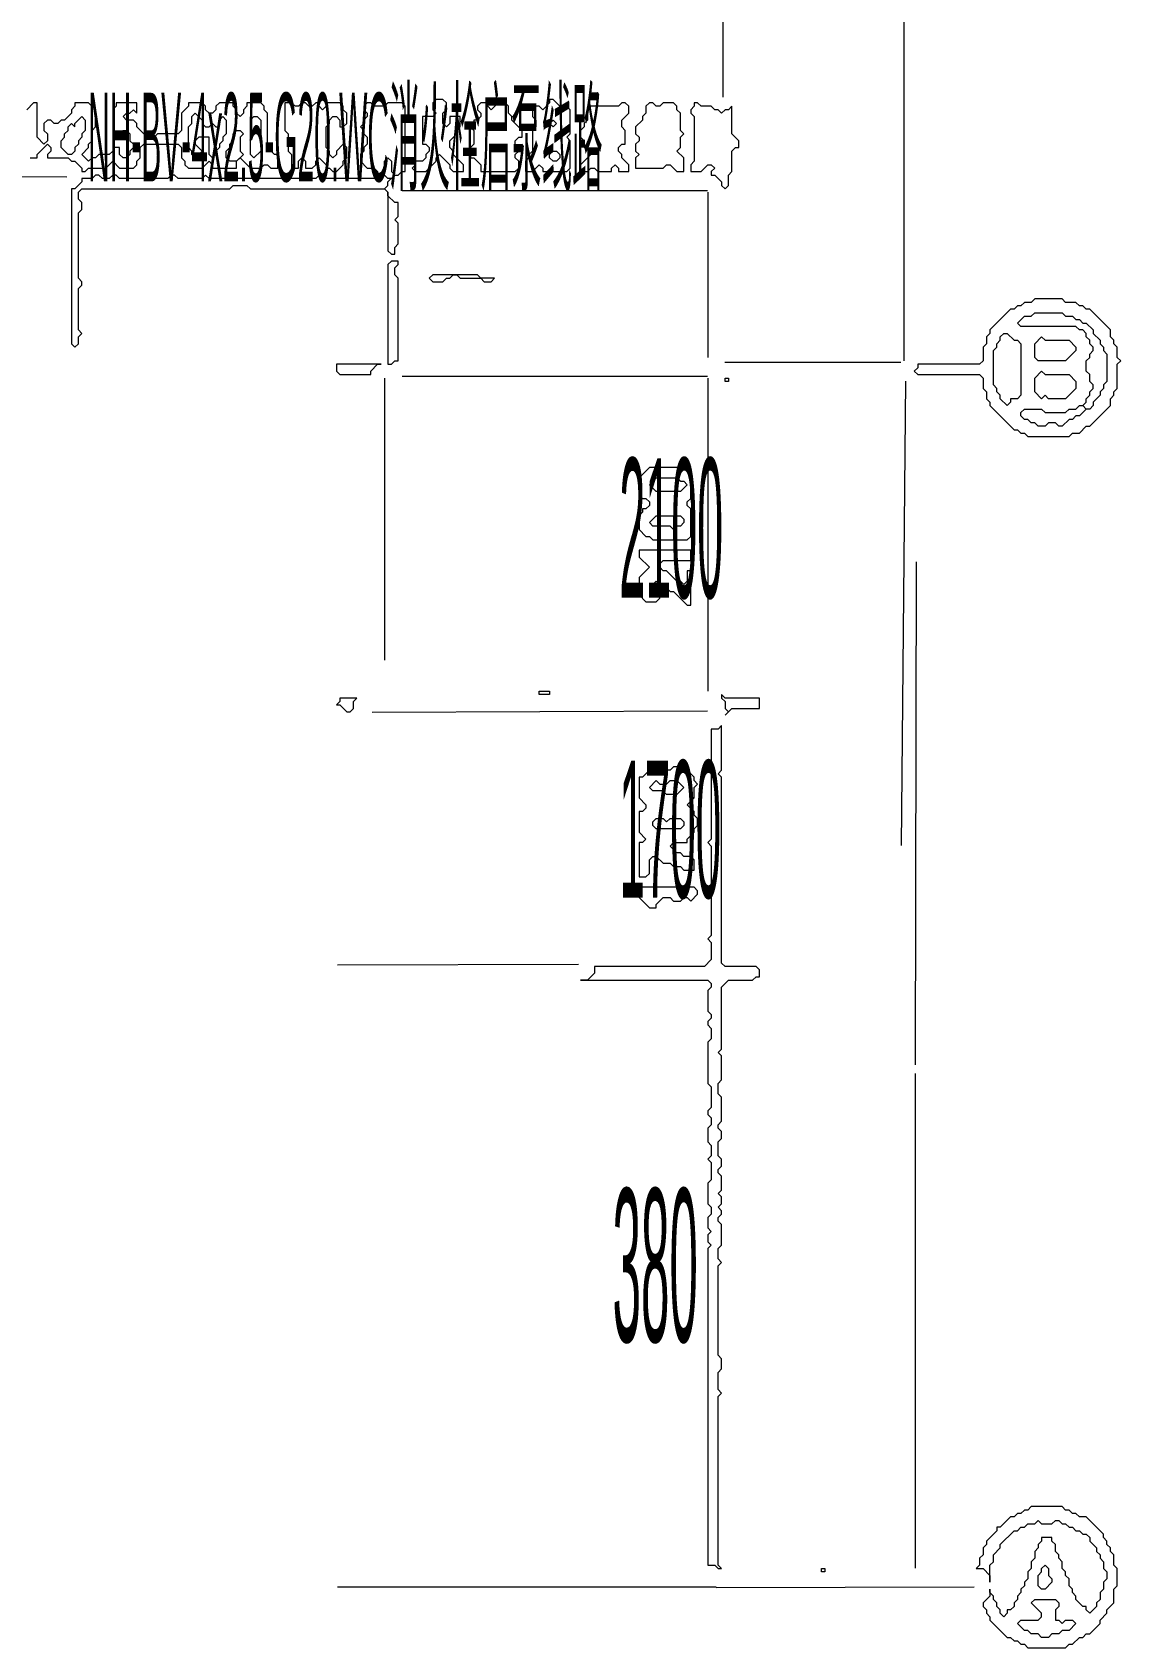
# Model space of a CAD drawing. Extents: x 20 to 3943, y 20 to 2783.
# Drawn here: x 2985.6 to 3302, y 998 to 1467.5 of the extents above; entities that cross this region are included whole.
import ezdxf

# ---------------------------------------------------------------- set-up
doc = ezdxf.new("R2010")
doc.units = 0
for name, color, linetype, lineweight in [('OCR_TEXT', 6, 'Continuous', 0), ('TRACE_CURVE', 6, 'Continuous', 0), ('TRACE_STRAIGHT', 5, 'Continuous', 0), ('TRACE_TEXT_SYMBOL', 6, 'Continuous', 0)]:
    doc.layers.add(name, color=color, linetype=linetype, lineweight=lineweight)
doc.styles.add('wqy-unicode', font='wqy-unicode.lff')

msp = doc.modelspace()

# ---------------------------------------------------------------- linework, layer by layer
at = {"layer": 'TRACE_CURVE', "color": 6}
for points in [[(3186, 1266), (3185, 1265), (3183, 1265), (3183, 1233), (3182, 1232), (3183, 1231), (3183, 1205), (3182, 1204), (3183, 1203), (3183, 1198), (3181, 1196), (3149, 1196), (3149, 1194), (3147, 1192), (3145, 1192), (3182, 1192), (3183, 1191), (3183, 1190), (3182, 1189), (3182, 1183), (3183, 1182), (3183, 1181), (3182, 1180), (3182, 1179), (3183, 1178), (3183, 1175), (3182, 1174), (3182, 1162), (3183, 1161), (3183, 1155), (3182, 1154), (3182, 1153), (3183, 1152), (3183, 1150), (3182, 1149), (3182, 1145), (3183, 1144), (3183, 1141), (3182, 1140), (3183, 1139), (3183, 1134), (3182, 1133), (3182, 1127), (3183, 1126), (3183, 1124), (3182, 1123), (3182, 1120), (3183, 1119), (3182, 1118), (3182, 1116), (3183, 1115), (3182, 1114), (3182, 1022), (3184, 1022), (3185, 1021), (3186, 1021), (3185, 1022), (3185, 1071), (3186, 1072), (3185, 1073), (3185, 1078), (3186, 1079), (3186, 1082), (3185, 1083)], [(3185, 1083), (3185, 1109), (3186, 1110), (3185, 1111), (3185, 1114), (3186, 1115), (3186, 1121), (3185, 1122), (3185, 1123), (3186, 1124), (3186, 1125), (3185, 1126), (3186, 1127), (3186, 1129), (3185, 1130), (3186, 1131), (3186, 1135), (3185, 1136), (3185, 1137), (3186, 1138), (3186, 1140), (3185, 1141), (3185, 1145), (3186, 1146), (3186, 1148), (3185, 1149), (3185, 1150), (3186, 1151), (3186, 1158), (3185, 1159), (3185, 1162), (3186, 1163), (3186, 1170), (3185, 1171), (3186, 1172), (3186, 1190), (3188, 1192), (3195, 1192), (3196, 1193), (3197, 1193), (3197, 1195), (3196, 1196), (3187, 1196), (3186, 1197), (3186, 1251), (3185, 1252), (3186, 1253), (3186, 1266)]]:
    msp.add_lwpolyline(points, dxfattribs=at)
at = {"layer": 'TRACE_STRAIGHT', "color": 5}
for p, q in [((3239, 1747), (3239, 1372)), ((3186.44, 1448.62), (3186.47, 1596.13)), ((2901.87, 1425.66), (2995.63, 1425.54)), ((3093.12, 1421.54), (3181.88, 1421.54)), ((3182, 1421), (3182, 1373)), ((3186.88, 1371.63), (3238.13, 1371.6)), ((3088, 1367), (3088, 1285)), ((3093.13, 1367.56), (3181.88, 1367.57)), ((3182, 1367), (3182, 1276)), ((3238.29, 1231.11), (3239.5, 1366.14)), ((3242.35, 1167.37), (3242.63, 1313.63)), ((3084.37, 1269.91), (3181.88, 1270.31)), ((3074.37, 1196.5), (3144.38, 1196.71)), ((3242.37, 1021.12), (3242.39, 1164.88)), ((3074.38, 1015.65), (3184.38, 1015.64)), ((3184.37, 1015.48), (3259.38, 1015.71))]:
    msp.add_line(p, q, dxfattribs=at)
at = {"layer": 'TRACE_TEXT_SYMBOL', "color": 6}
for points in [[(3013, 1439), (3014, 1438), (3014, 1436), (3015, 1435), (3015, 1434), (3014, 1433), (3014, 1432), (3013, 1431), (3012, 1431), (3011, 1432), (3011, 1434), (3009, 1434), (3009, 1433), (3008, 1432), (3005, 1432), (3004, 1431), (3003, 1431), (3002, 1430), (3000, 1432), (3002, 1434), (3002, 1435), (3003, 1436), (3003, 1439), (3004, 1440), (3004, 1445), (3002, 1447), (2998, 1447), (2998, 1446), (2997, 1445), (2997, 1444), (2995, 1442), (2994, 1442), (2993, 1441), (2992, 1441), (2991, 1442), (2990, 1442), (2989, 1441), (2989, 1439), (2990, 1438), (2990, 1436), (2989, 1435), (2987, 1437), (2987, 1447), (2986, 1447), (2984, 1445)], [(3083, 1447), (3082, 1446), (3082, 1445), (3083, 1444), (3083, 1443), (3082, 1442), (3082, 1441), (3081, 1440), (3082, 1439), (3082, 1438), (3083, 1437), (3083, 1435), (3082, 1434), (3082, 1433), (3081, 1432), (3081, 1430), (3083, 1428), (3085, 1428), (3086, 1427), (3086, 1426), (3085, 1425), (3070, 1425), (3069, 1426), (3068, 1425), (3037, 1425), (3036, 1426), (3035, 1425), (3028, 1425), (3027, 1426), (3026, 1426), (3025, 1425), (3011, 1425), (3010, 1426), (3009, 1426), (3008, 1425), (3006, 1425), (3005, 1426), (3004, 1426), (3003, 1425), (3000, 1425), (3000, 1424), (2998, 1422), (2997, 1422), (2997, 1377), (2998, 1376), (2999, 1377), (2999, 1379), (3000, 1380), (2999, 1381), (2999, 1393), (3000, 1394), (3000, 1395), (2999, 1396), (2999, 1415), (3000, 1416), (3000, 1418), (2999, 1419), (2999, 1421), (3000, 1422), (3043, 1422), (3044, 1423), (3048, 1423), (3049, 1422), (3088, 1422)], [(3030, 1429), (3031, 1428), (3035, 1428), (3037, 1430), (3038, 1429), (3038, 1428), (3045, 1428), (3045, 1430), (3046, 1431), (3049, 1428), (3052, 1428), (3053, 1429), (3054, 1429), (3055, 1428), (3057, 1428), (3057, 1432), (3056, 1432), (3054, 1434), (3054, 1444), (3053, 1445), (3053, 1446), (3052, 1447), (3048, 1447), (3048, 1446), (3047, 1445), (3047, 1444), (3046, 1443), (3045, 1444), (3045, 1445), (3044, 1446), (3044, 1447), (3040, 1447), (3039, 1446), (3039, 1445), (3038, 1444), (3037, 1444), (3036, 1445), (3036, 1446), (3035, 1447), (3031, 1447), (3031, 1446), (3029, 1444), (3029, 1439), (3028, 1438), (3022, 1438), (3021, 1437), (3019, 1437), (3016, 1440), (3016, 1441), (3015, 1442), (3013, 1442), (3012, 1443), (3013, 1444), (3014, 1444), (3015, 1445), (3016, 1444), (3016, 1447), (3010, 1447), (3010, 1446), (3009, 1445), (3009, 1438), (3011, 1438), (3012, 1439), (3013, 1439)], [(3088, 1422), (3089, 1421), (3089, 1404), (3090, 1403), (3091, 1403), (3091, 1405), (3092, 1406), (3092, 1412), (3091, 1413), (3092, 1414), (3092, 1418), (3091, 1418), (3089, 1420), (3089, 1421), (3088, 1422), (3089, 1423), (3089, 1424), (3091, 1426), (3092, 1426), (3093, 1427), (3094, 1427), (3094, 1446), (3093, 1447), (3089, 1447), (3088, 1446), (3085, 1446), (3084, 1447), (3083, 1447)], [(2985, 1431), (2987, 1431), (2987, 1432), (2990, 1435), (2991, 1434), (2991, 1433), (2990, 1432), (2990, 1431), (2996, 1431), (2997, 1430), (2998, 1430), (3000, 1428), (3000, 1427), (3001, 1427), (3002, 1428), (3007, 1428), (3009, 1430), (3011, 1428), (3015, 1428), (3016, 1429), (3016, 1430), (3017, 1431), (3017, 1434), (3018, 1435), (3028, 1435), (3029, 1434), (3029, 1431), (3030, 1430), (3030, 1429)], [(3276, 1039), (3275, 1038), (3274, 1038), (3273, 1037), (3272, 1037), (3271, 1036), (3270, 1036), (3267, 1033), (3266, 1033), (3266, 1032), (3263, 1029), (3263, 1028), (3262, 1027), (3262, 1025), (3261, 1024), (3261, 1022), (3260, 1021), (3262, 1021), (3264, 1019), (3264, 1017), (3264, 1022), (3265, 1023), (3265, 1025), (3267, 1027), (3267, 1028), (3271, 1032), (3272, 1032), (3273, 1033), (3274, 1033), (3275, 1034), (3277, 1034), (3278, 1035), (3279, 1034), (3282, 1034), (3283, 1035), (3284, 1035), (3285, 1034), (3286, 1034), (3287, 1033), (3288, 1033), (3289, 1032), (3290, 1032), (3291, 1031), (3292, 1031), (3293, 1030), (3293, 1029), (3295, 1027), (3295, 1026), (3296, 1025), (3296, 1024), (3297, 1023), (3297, 1021), (3298, 1020), (3298, 1018), (3297, 1017), (3297, 1015), (3296, 1014), (3296, 1012), (3295, 1011), (3295, 1010), (3293, 1008), (3292, 1009), (3292, 1010), (3291, 1010)], [(3288, 999), (3290, 1001), (3291, 1001), (3292, 1002), (3293, 1002), (3296, 1005), (3296, 1006), (3298, 1008), (3298, 1009), (3300, 1011), (3300, 1015), (3301, 1016), (3301, 1021), (3300, 1022), (3300, 1025), (3299, 1026), (3299, 1027), (3298, 1028), (3298, 1029), (3297, 1030), (3297, 1031), (3292, 1036), (3290, 1036), (3289, 1037), (3288, 1037), (3287, 1038), (3286, 1038), (3285, 1039), (3276, 1039)], [(3291, 1010), (3289, 1012), (3289, 1013), (3288, 1014), (3288, 1015), (3287, 1016), (3287, 1018), (3286, 1019), (3286, 1020), (3285, 1021), (3285, 1023), (3284, 1024), (3284, 1025), (3283, 1026), (3283, 1028), (3282, 1029), (3282, 1030), (3279, 1030), (3279, 1029), (3278, 1028), (3278, 1027), (3277, 1026), (3277, 1024), (3276, 1023), (3276, 1021), (3275, 1020), (3275, 1018), (3274, 1017), (3274, 1016), (3273, 1015), (3273, 1014), (3272, 1013), (3272, 1012), (3271, 1011), (3271, 1010), (3270, 1009), (3269, 1009), (3269, 1008), (3268, 1007), (3267, 1008), (3267, 1009), (3266, 1010), (3266, 1011), (3265, 1012), (3265, 1013), (3264, 1014), (3264, 1015), (3264, 1013), (3262, 1011), (3262, 1010), (3263, 1009), (3263, 1008), (3264, 1007), (3264, 1006), (3269, 1001), (3270, 1001), (3271, 1000), (3272, 1000), (3273, 999), (3274, 999), (3275, 998), (3286, 998), (3287, 999), (3288, 999)]]:
    msp.add_lwpolyline(points, dxfattribs=at)
for points in [[(3059, 1447), (3059, 1439), (3060, 1438), (3060, 1433), (3061, 1432), (3061, 1428), (3063, 1428), (3063, 1430), (3064, 1431), (3065, 1430), (3065, 1428), (3067, 1428), (3068, 1429), (3068, 1430), (3069, 1431), (3071, 1429), (3071, 1428), (3072, 1428), (3073, 1427), (3074, 1427), (3076, 1429), (3076, 1430), (3077, 1431), (3077, 1434), (3076, 1435), (3074, 1433), (3074, 1432), (3073, 1431), (3072, 1432), (3072, 1433), (3071, 1434), (3071, 1440), (3072, 1441), (3072, 1442), (3073, 1443), (3074, 1443), (3075, 1442), (3075, 1440), (3076, 1440), (3077, 1441), (3077, 1444), (3076, 1445), (3076, 1446), (3075, 1447), (3071, 1447), (3071, 1446), (3070, 1445), (3069, 1446), (3069, 1447), (3068, 1447), (3067, 1446), (3066, 1446), (3065, 1447), (3064, 1447), (3063, 1446), (3062, 1446), (3061, 1447)], [(3103, 1448), (3102, 1447), (3102, 1445), (3103, 1444), (3102, 1443), (3099, 1443), (3099, 1435), (3100, 1435), (3101, 1434), (3101, 1433), (3100, 1432), (3100, 1431), (3099, 1430), (3097, 1430), (3097, 1429), (3096, 1428), (3097, 1427), (3100, 1427), (3103, 1430), (3103, 1431), (3104, 1432), (3107, 1429), (3107, 1428), (3108, 1427), (3111, 1427), (3111, 1429), (3108, 1432), (3108, 1433), (3107, 1434), (3107, 1436), (3109, 1438), (3109, 1439), (3110, 1440), (3110, 1443), (3107, 1443), (3107, 1441), (3106, 1440), (3105, 1441), (3105, 1444), (3106, 1445), (3106, 1447), (3105, 1448)], [(3122, 1448), (3119, 1445), (3118, 1446), (3118, 1447), (3116, 1447), (3115, 1446), (3115, 1445), (3116, 1444), (3116, 1443), (3115, 1442), (3114, 1442), (3114, 1441), (3113, 1440), (3114, 1439), (3114, 1435), (3113, 1434), (3113, 1431), (3114, 1431), (3116, 1429), (3116, 1427), (3126, 1427), (3127, 1428), (3127, 1430), (3126, 1431), (3126, 1432), (3127, 1433), (3126, 1434), (3126, 1436), (3127, 1437), (3128, 1437), (3128, 1439), (3125, 1442), (3125, 1443), (3124, 1444), (3124, 1446)], [(3136, 1448), (3136, 1447), (3134, 1445), (3133, 1446), (3132, 1446), (3131, 1445), (3131, 1443), (3132, 1442), (3132, 1440), (3131, 1439), (3131, 1433), (3130, 1432), (3130, 1431), (3129, 1430), (3129, 1427), (3131, 1427), (3133, 1429), (3134, 1428), (3134, 1427), (3141, 1427), (3142, 1428), (3142, 1436), (3141, 1437), (3142, 1438), (3142, 1445), (3141, 1446), (3139, 1446), (3137, 1448)], [(3157, 1447), (3156, 1446), (3147, 1446), (3147, 1442), (3146, 1441), (3146, 1440), (3145, 1439), (3145, 1437), (3146, 1436), (3146, 1434), (3147, 1434), (3148, 1433), (3148, 1432), (3145, 1429), (3145, 1428), (3146, 1427), (3147, 1427), (3148, 1428), (3149, 1428), (3150, 1427), (3154, 1427), (3154, 1428), (3155, 1429), (3156, 1428), (3156, 1427), (3159, 1427), (3159, 1429), (3157, 1431), (3157, 1432), (3156, 1433), (3156, 1434), (3157, 1435), (3158, 1435), (3158, 1439), (3157, 1440), (3157, 1442), (3159, 1444), (3159, 1446), (3158, 1447)], [(3165, 1447), (3164, 1446), (3164, 1444), (3163, 1443), (3163, 1442), (3161, 1440), (3161, 1438), (3162, 1437), (3162, 1436), (3161, 1435), (3161, 1433), (3162, 1432), (3161, 1431), (3161, 1428), (3169, 1428), (3170, 1429), (3171, 1429), (3173, 1427), (3175, 1427), (3175, 1431), (3173, 1433), (3174, 1434), (3174, 1437), (3175, 1438), (3174, 1439), (3174, 1444), (3173, 1445), (3173, 1446), (3172, 1447), (3169, 1447), (3168, 1446), (3167, 1446), (3166, 1447)], [(3178, 1447), (3178, 1446), (3177, 1445), (3177, 1444), (3178, 1443), (3178, 1430), (3177, 1429), (3177, 1427), (3180, 1427), (3182, 1429), (3183, 1429), (3184, 1428), (3183, 1427), (3183, 1426), (3184, 1426), (3186, 1424), (3186, 1423), (3187, 1422), (3188, 1423), (3188, 1426), (3189, 1427), (3189, 1433), (3190, 1434), (3191, 1434), (3191, 1436), (3189, 1438), (3189, 1446), (3188, 1445), (3187, 1445), (3186, 1444), (3185, 1445), (3184, 1445), (3183, 1446), (3180, 1446), (3179, 1447)], [(3000, 1443), (3001, 1442), (3001, 1439), (3000, 1438), (3000, 1437), (2999, 1436), (2999, 1435), (2998, 1434), (2998, 1433), (2997, 1432), (2996, 1432), (2994, 1434), (2994, 1436), (2995, 1437), (2995, 1438), (2996, 1439), (2996, 1440), (2997, 1441), (2998, 1440), (2998, 1441)], [(3032, 1443), (3033, 1444), (3035, 1442), (3035, 1441), (3036, 1440), (3037, 1440), (3038, 1441), (3039, 1440), (3040, 1440), (3040, 1442), (3041, 1443), (3042, 1442), (3042, 1438), (3041, 1437), (3041, 1436), (3040, 1435), (3040, 1434), (3039, 1433), (3039, 1432), (3038, 1431), (3037, 1432), (3037, 1437), (3034, 1437), (3033, 1436), (3033, 1435), (3035, 1433), (3033, 1431), (3032, 1432), (3032, 1433), (3031, 1434), (3031, 1440), (3032, 1441)], [(3049, 1442), (3050, 1443), (3051, 1443), (3052, 1442), (3052, 1433), (3050, 1431), (3049, 1432)], [(3136, 1441), (3137, 1442), (3138, 1441), (3137, 1440)], [(3044, 1438), (3045, 1439), (3046, 1439), (3047, 1438), (3046, 1437), (3046, 1433), (3047, 1432), (3045, 1430), (3043, 1430), (3042, 1431), (3042, 1433), (3043, 1434), (3043, 1435), (3044, 1436)], [(3136, 1432), (3137, 1433), (3138, 1433), (3139, 1432), (3139, 1431), (3138, 1430), (3137, 1430), (3136, 1431)], [(3088, 1430), (3089, 1431), (3090, 1430), (3090, 1427), (3091, 1426), (3090, 1425), (3089, 1425), (3088, 1426)], [(3090, 1401), (3089, 1400), (3089, 1371), (3090, 1371), (3091, 1372), (3092, 1372), (3092, 1396), (3091, 1397), (3091, 1399), (3092, 1400), (3092, 1401)], [(3102, 1397), (3101, 1396), (3102, 1395), (3105, 1395), (3106, 1396), (3107, 1396), (3108, 1397), (3109, 1397), (3110, 1396), (3116, 1396), (3117, 1395), (3119, 1395), (3120, 1396), (3116, 1396), (3115, 1397)], [(3277, 1390), (3276, 1389), (3274, 1389), (3273, 1388), (3272, 1388), (3271, 1387), (3270, 1387), (3264, 1381), (3264, 1380), (3263, 1379), (3263, 1377), (3262, 1376), (3262, 1372), (3261, 1371), (3243, 1371), (3243, 1370), (3242, 1369), (3243, 1368), (3261, 1368), (3262, 1367), (3262, 1364), (3263, 1363), (3263, 1361), (3264, 1360), (3264, 1359), (3271, 1352), (3272, 1352), (3273, 1351), (3274, 1351), (3275, 1350), (3287, 1350), (3288, 1351), (3290, 1351), (3292, 1353), (3293, 1353), (3299, 1359), (3299, 1361), (3300, 1362), (3300, 1363), (3301, 1364), (3301, 1371), (3302, 1372), (3301, 1373), (3301, 1376), (3300, 1377), (3300, 1378), (3299, 1379), (3299, 1381), (3293, 1387), (3292, 1387), (3291, 1388), (3290, 1388), (3289, 1389), (3286, 1389), (3285, 1390)], [(3276, 1385), (3277, 1386), (3285, 1386), (3286, 1385), (3288, 1385), (3289, 1384), (3290, 1384), (3291, 1383), (3292, 1383), (3294, 1381), (3294, 1380), (3296, 1378), (3296, 1377), (3297, 1376), (3297, 1375), (3298, 1374), (3298, 1366), (3297, 1365), (3297, 1364), (3296, 1363), (3296, 1362), (3294, 1360), (3294, 1359), (3293, 1358), (3292, 1358), (3291, 1359), (3292, 1360), (3292, 1361), (3293, 1362), (3293, 1363), (3294, 1364), (3294, 1365), (3293, 1366), (3293, 1368), (3292, 1369), (3292, 1372), (3293, 1373), (3293, 1374), (3294, 1375), (3294, 1376), (3293, 1377), (3293, 1378), (3292, 1379), (3292, 1380), (3291, 1381), (3290, 1381), (3289, 1382), (3273, 1382), (3272, 1383), (3274, 1385)], [(3267, 1379), (3268, 1380), (3269, 1380), (3271, 1378), (3272, 1378), (3273, 1377), (3273, 1362), (3272, 1361), (3270, 1361), (3270, 1360), (3269, 1359), (3267, 1361), (3267, 1362), (3266, 1363), (3266, 1364), (3265, 1365), (3265, 1375), (3266, 1376), (3266, 1377), (3267, 1378)], [(3279, 1379), (3280, 1378), (3287, 1378), (3289, 1376), (3289, 1375), (3286, 1372), (3278, 1372), (3277, 1373), (3277, 1377)], [(3074, 1371), (3074, 1369), (3075, 1368), (3084, 1368), (3084, 1369), (3086, 1371), (3087, 1371)], [(3187, 1367), (3188, 1367), (3188, 1366), (3187, 1366)], [(3279, 1369), (3280, 1368), (3287, 1368), (3289, 1366), (3289, 1364), (3286, 1361), (3281, 1361), (3280, 1362), (3279, 1361), (3277, 1363), (3277, 1367)], [(3289, 1358), (3290, 1359), (3291, 1359), (3292, 1358), (3290, 1356), (3289, 1356), (3288, 1355), (3287, 1355), (3285, 1353), (3284, 1353), (3283, 1354), (3281, 1354), (3280, 1353), (3278, 1353), (3277, 1354), (3276, 1354), (3275, 1355), (3274, 1355), (3273, 1356), (3273, 1357), (3274, 1358), (3279, 1358), (3280, 1357), (3286, 1357), (3287, 1358)], [(3165, 1341), (3162, 1338), (3162, 1333), (3163, 1332), (3164, 1332), (3165, 1331), (3165, 1330), (3164, 1329), (3163, 1329), (3163, 1328), (3162, 1327), (3162, 1323), (3164, 1321), (3165, 1321), (3166, 1320), (3176, 1320), (3177, 1321), (3177, 1329), (3176, 1330), (3176, 1331), (3177, 1332), (3177, 1340), (3176, 1341)], [(3167, 1338), (3173, 1338), (3174, 1337), (3175, 1337), (3176, 1336), (3174, 1334), (3167, 1334), (3165, 1336)], [(3167, 1327), (3174, 1327), (3175, 1326), (3175, 1325), (3174, 1324), (3173, 1324), (3172, 1323), (3171, 1324), (3166, 1324), (3165, 1325)], [(3162, 1317), (3162, 1315), (3165, 1312), (3162, 1309), (3162, 1304), (3164, 1302), (3167, 1302), (3168, 1303), (3168, 1304), (3167, 1305), (3166, 1305), (3165, 1306), (3167, 1308), (3168, 1307), (3169, 1307), (3171, 1305), (3172, 1305), (3176, 1301), (3177, 1301), (3177, 1311), (3176, 1311), (3176, 1308), (3175, 1307), (3174, 1308), (3173, 1308), (3170, 1311), (3169, 1311), (3168, 1312), (3168, 1313), (3169, 1314), (3177, 1314), (3177, 1317)], [(3075, 1274), (3075, 1273), (3074, 1272), (3075, 1272), (3077, 1270), (3078, 1270), (3079, 1271), (3079, 1273), (3080, 1274)], [(3133, 1276), (3136, 1276), (3136, 1275), (3133, 1275)], [(3186, 1275), (3186, 1274), (3187, 1273), (3187, 1271), (3188, 1270), (3187, 1269), (3189, 1271), (3197, 1271), (3197, 1274), (3187, 1274)], [(3166, 1254), (3163, 1251), (3162, 1251), (3162, 1245), (3164, 1243), (3164, 1242), (3163, 1241), (3162, 1241), (3162, 1235), (3164, 1233), (3163, 1232), (3162, 1232), (3162, 1222), (3164, 1222), (3165, 1223), (3165, 1227), (3166, 1228), (3167, 1228), (3169, 1226), (3171, 1226), (3172, 1225), (3174, 1225), (3175, 1224), (3178, 1224), (3178, 1227), (3177, 1228), (3175, 1228), (3174, 1229), (3173, 1229), (3171, 1231), (3172, 1232), (3176, 1232), (3176, 1233), (3178, 1235), (3178, 1236), (3179, 1237), (3179, 1239), (3178, 1240), (3178, 1241), (3176, 1243), (3178, 1245), (3178, 1248), (3179, 1249), (3178, 1250), (3178, 1251), (3176, 1253), (3175, 1253), (3174, 1254), (3172, 1254), (3171, 1253), (3170, 1253), (3169, 1254)], [(3167, 1250), (3168, 1249), (3170, 1249), (3171, 1250), (3173, 1250), (3175, 1248), (3173, 1246), (3170, 1246), (3169, 1247), (3166, 1247), (3165, 1248)], [(3166, 1238), (3167, 1239), (3169, 1239), (3170, 1238), (3171, 1239), (3174, 1239), (3175, 1238), (3175, 1237), (3174, 1236), (3167, 1236), (3166, 1237)], [(3162, 1219), (3162, 1216), (3165, 1213), (3167, 1213), (3167, 1214), (3169, 1216), (3171, 1216), (3172, 1215), (3174, 1215), (3175, 1216), (3176, 1216), (3177, 1215), (3179, 1217), (3179, 1218), (3178, 1219)], [(3215, 1021), (3216, 1021), (3216, 1020), (3215, 1020)], [(3279, 1021), (3280, 1022), (3281, 1021), (3281, 1019), (3282, 1018), (3282, 1017), (3280, 1015), (3279, 1015), (3278, 1016), (3278, 1019), (3279, 1020)], [(3276, 1011), (3277, 1012), (3283, 1012), (3284, 1011), (3284, 1010), (3283, 1009), (3283, 1006), (3284, 1006), (3285, 1005), (3286, 1006), (3288, 1006), (3289, 1005), (3287, 1003), (3285, 1003), (3284, 1002), (3282, 1002), (3281, 1001), (3279, 1001), (3278, 1002), (3276, 1002), (3275, 1003), (3274, 1003), (3272, 1005), (3273, 1006), (3278, 1006), (3279, 1007), (3279, 1008)]]:
    msp.add_lwpolyline(points, close=True, dxfattribs=at)

# ---------------------------------------------------------------- texts
at = {"layer": 'OCR_TEXT', "color": 6, "style": 'wqy-unicode'}
for s, height, width, p in [('NH-BV-4x2.5-G20.WC消火栓启泵线路', 25.74, 0.25264, (3001.84, 1424.17)), ('2100', 40.56, 0.25, (3156.27, 1303.15)), ('1700', 39.78, 0.25, (3156.27, 1216)), ('380', 44.46, 0.25, (3154.29, 1086.94))]:
    msp.add_text(s, height=height, dxfattribs=dict(at, width=width)).set_placement(p)

doc.saveas('drawing.dxf')
